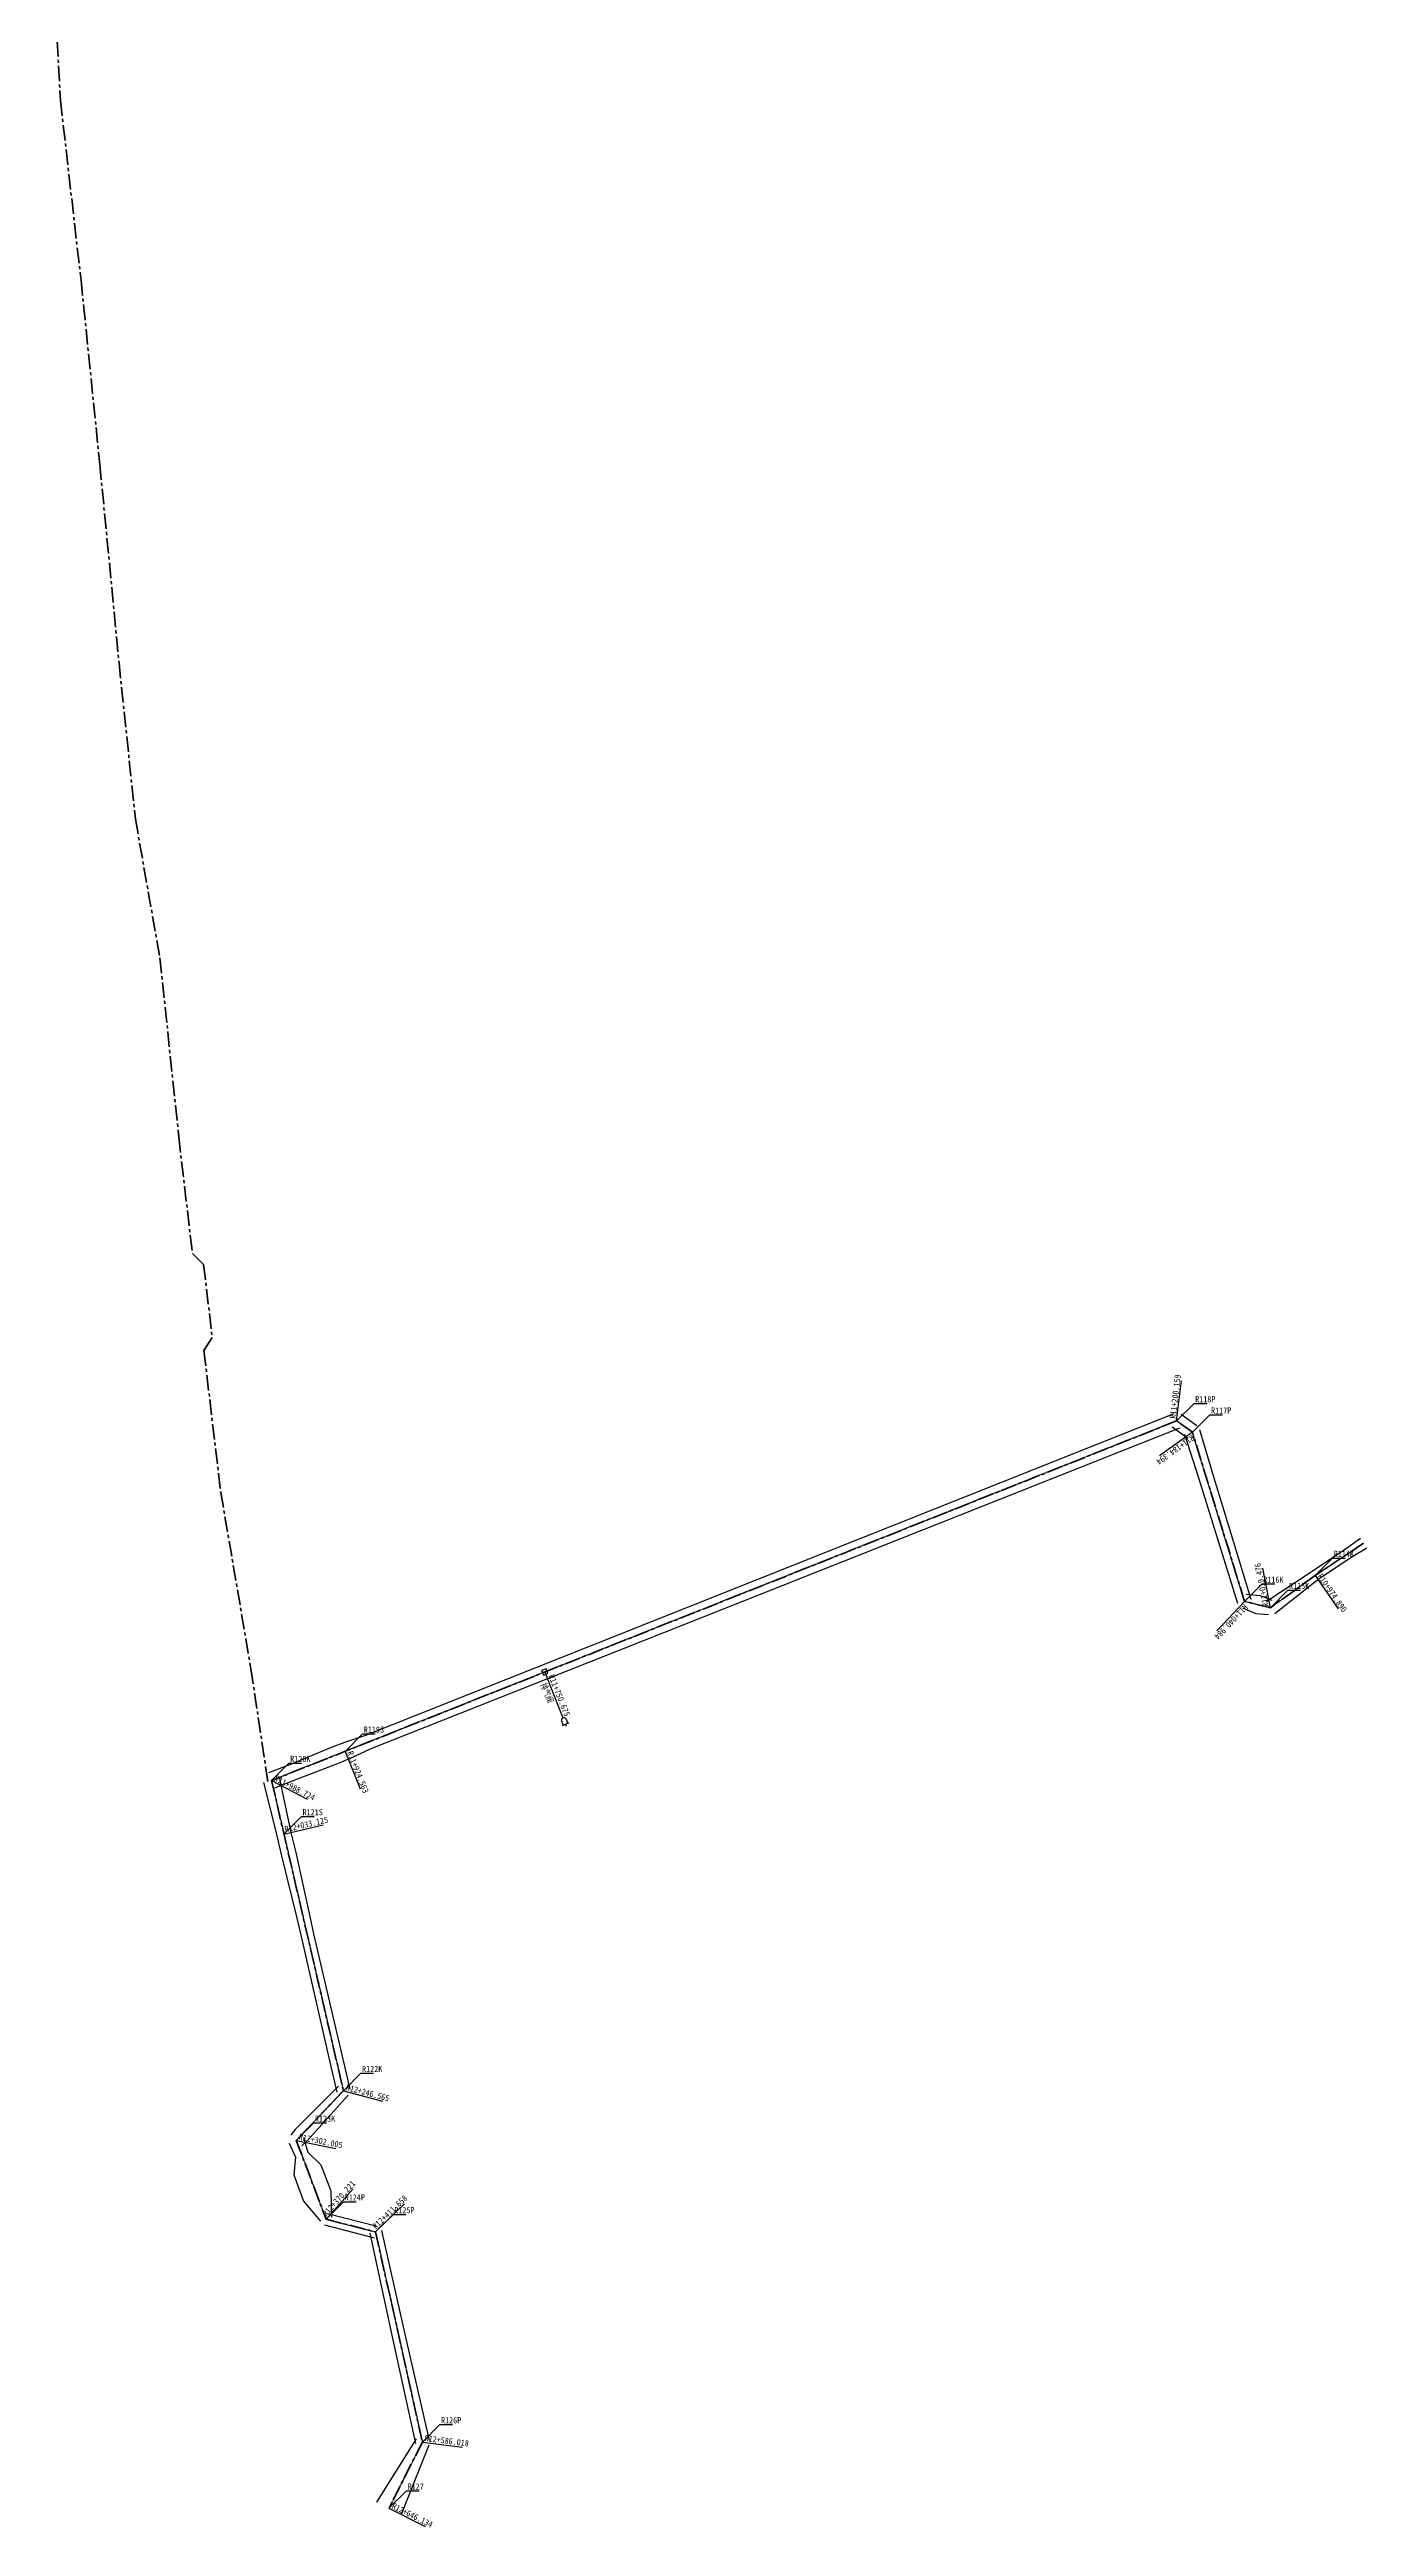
# Model space of a CAD drawing. Extents: x 525858 to 564773, y 2370984 to 2400075.
# Drawn here: x 533727 to 534789, y 2384024 to 2386030 of the extents above; entities that cross this region are included whole.
import ezdxf
from ezdxf.enums import TextEntityAlignment as Align

# ---------------------------------------------------------------- set-up
doc = ezdxf.new("R2010")
doc.units = 0
doc.linetypes.add('CENTER', pattern=[2, 1.25, -0.25, 0.25, -0.25])
for name, color, linetype in [('pipe_cen', 1, 'CENTER'), ('水工平面管线标注', 3, 'CONTINUOUS'), ('水工开挖线', 5, 'CONTINUOUS'), ('附属设施', 2, 'CONTINUOUS')]:
    doc.layers.add(name, color=color, linetype=linetype)
doc.styles.add('HT', font='simhei.ttf', dxfattribs={"width": 0.8})

# ---------------------------------------------------------------- blocks, each defined once
blk = doc.blocks.new('qin排气阀pa')
at = {"layer": '附属设施', "linetype": 'Continuous', "lineweight": -3}
for points in [[(-1.5, 22.8), (1.5, 22.8)], [(-1, 21), (-1, 22.8)], [(0, 22.8), (0, 23.55)], [(1, 21), (1, 22.8)], [(0, 0), (0, 20)]]:
    blk.add_lwpolyline(points, dxfattribs=at)
blk.add_lwpolyline([(-1, -1), (1, -1), (1, 1), (-1, 1)], close=True, dxfattribs=at)
blk.add_arc((0, 21), 1, 180, 0, dxfattribs=at)
at = {"layer": '附属设施', "linetype": 'Continuous', "lineweight": -3, "style": 'HT'}
blk.add_attdef('名称', text='', height=2.5, rotation=90, dxfattribs=at).set_placement((1, 4), align=Align.TOP_LEFT)
blk.add_attdef('ZH', text='', height=2.5, rotation=90, dxfattribs=at).set_placement((0, 2), align=Align.BOTTOM_LEFT)

msp = doc.modelspace()

# ---------------------------------------------------------------- linework, layer by layer
at = {"layer": 'pipe_cen', "linetype": 'CENTER', "lineweight": 35, "ltscale": 10}
for points in [[(533726.581997, 2386156.869979), (533735.386915, 2385988.985878), (533752.044355, 2385843.523386), (533767.283494, 2385694.245611), (533782.844449, 2385533.580072), (533796.050307, 2385407.165372), (533815.971033, 2385294.471458), (533831.204905, 2385149.333231), (533842.259524, 2385054.952191), (533851.29563, 2385046.13658), (533858.299235, 2384987.124329), (533851.559045, 2384976.460385), (533865.199304, 2384861.527805), (533889.599753, 2384718.68581), (533903.370029, 2384627.388849)], [(534790.532556, 2384820.31542), (534751.208, 2384794.116002), (534715.015852, 2384768.077343), (534694.122829, 2384773.183589), (534651.873065, 2384910.229263), (534639.061876, 2384919.415837), (533906.292624, 2384628.065928), (533964.485423, 2384376.877819), (533926.356184, 2384336.631607), (533950.413949, 2384272.798287), (533990.548983, 2384262.494955), (534028.426659, 2384092.298407), (534001.371391, 2384038.614856)]]:
    msp.add_lwpolyline(points, dxfattribs=at)
at = {"layer": 'pipe_cen', "lineweight": -3}
msp.add_lwpolyline([(534790.532556, 2384820.31542), (534751.208, 2384794.116002), (534715.015852, 2384768.077343), (534694.122829, 2384773.183589), (534651.873065, 2384910.229263), (534639.061876, 2384919.415837), (533906.292624, 2384628.065928), (533964.485423, 2384376.877819), (533926.356184, 2384336.631607), (533950.413949, 2384272.798287), (533990.548983, 2384262.494955), (534028.426659, 2384092.298407), (534001.371391, 2384038.614856)], dxfattribs=at)
msp.add_lwpolyline([(534790.532556, 2384820.31542), (534751.208, 2384794.116002), (534715.015852, 2384768.077343), (534694.122829, 2384773.183589), (534651.873065, 2384910.229263), (534639.061876, 2384919.415837), (533906.292624, 2384628.065928), (533964.485423, 2384376.877819), (533926.356184, 2384336.631607), (533950.413949, 2384272.798287), (533990.548983, 2384262.494955), (534028.426659, 2384092.298407), (534001.371391, 2384038.614856)], dxfattribs=at)
msp.add_lwpolyline([(534790.532556, 2384820.31542), (534751.208, 2384794.116002), (534715.015852, 2384768.077343), (534694.122829, 2384773.183589), (534651.873065, 2384910.229263), (534639.061876, 2384919.415837), (533906.292624, 2384628.065928), (533964.485423, 2384376.877819), (533926.356184, 2384336.631607), (533950.413949, 2384272.798287), (533990.548983, 2384262.494955), (534028.426659, 2384092.298407), (534001.371391, 2384038.614856)], dxfattribs=at)
at = {"layer": '水工平面管线标注', "color": 9, "lineweight": -3}
for points in [[(534639.061876, 2384919.415837), (534643.035818, 2384951.873467)], [(534639.061876, 2384919.415837), (534643.035818, 2384951.873467)], [(534639.061876, 2384919.415837), (534653.201876, 2384933.555837), (534663.461876, 2384933.555837)], [(534639.061876, 2384919.415837), (534653.201876, 2384933.555837), (534663.461876, 2384933.555837)], [(534651.873065, 2384910.229263), (534666.013065, 2384924.369263), (534676.273065, 2384924.369263)], [(534651.873065, 2384910.229263), (534666.013065, 2384924.369263), (534676.273065, 2384924.369263)], [(534651.873065, 2384910.229263), (534625.333038, 2384891.126463)], [(534651.873065, 2384910.229263), (534625.333038, 2384891.126463)], [(534715.015852, 2384768.077343), (534708.776534, 2384800.176578)], [(534715.015852, 2384768.077343), (534708.776534, 2384800.176578)], [(534751.208, 2384794.116002), (534765.348, 2384808.256002), (534775.608, 2384808.256002)], [(534751.208, 2384794.116002), (534765.348, 2384808.256002), (534775.608, 2384808.256002)], [(534751.208, 2384794.116002), (534769.824923, 2384767.232918)], [(534751.208, 2384794.116002), (534769.824923, 2384767.232918)], [(534694.122829, 2384773.183589), (534671.696599, 2384749.385391)], [(534694.122829, 2384773.183589), (534671.696599, 2384749.385391)], [(534694.122829, 2384773.183589), (534708.262829, 2384787.323589), (534718.522829, 2384787.323589)], [(534694.122829, 2384773.183589), (534708.262829, 2384787.323589), (534718.522829, 2384787.323589)], [(534715.015852, 2384768.077343), (534729.155852, 2384782.217343), (534739.415852, 2384782.217343)], [(534715.015852, 2384768.077343), (534729.155852, 2384782.217343), (534739.415852, 2384782.217343)], [(533965.913884, 2384651.77141), (533980.053884, 2384665.91141), (533990.313884, 2384665.91141)], [(533965.913884, 2384651.77141), (533980.053884, 2384665.91141), (533990.313884, 2384665.91141)], [(533906.292624, 2384628.065928), (533920.432624, 2384642.205928), (533930.692624, 2384642.205928)], [(533906.292624, 2384628.065928), (533920.432624, 2384642.205928), (533930.692624, 2384642.205928)], [(533965.913884, 2384651.77141), (533977.995496, 2384621.385152)], [(533965.913884, 2384651.77141), (533977.995496, 2384621.385152)], [(533906.292624, 2384628.065928), (533935.261751, 2384612.897549)], [(533906.292624, 2384628.065928), (533935.261751, 2384612.897549)], [(533916.313668, 2384584.810285), (533930.453668, 2384598.950285), (533940.713668, 2384598.950285)], [(533916.313668, 2384584.810285), (533930.453668, 2384598.950285), (533940.713668, 2384598.950285)], [(533916.313668, 2384584.810285), (533948.16996, 2384592.190439)], [(533916.313668, 2384584.810285), (533948.16996, 2384592.190439)], [(533964.485423, 2384376.877819), (533978.625423, 2384391.017819), (533988.885423, 2384391.017819)], [(533964.485423, 2384376.877819), (533978.625423, 2384391.017819), (533988.885423, 2384391.017819)], [(533964.485423, 2384376.877819), (533996.040777, 2384368.30171)], [(533964.485423, 2384376.877819), (533996.040777, 2384368.30171)], [(533926.356184, 2384336.631607), (533940.496184, 2384350.771607), (533950.756184, 2384350.771607)], [(533926.356184, 2384336.631607), (533940.496184, 2384350.771607), (533950.756184, 2384350.771607)], [(533926.356184, 2384336.631607), (533958.41093, 2384330.167611)], [(533926.356184, 2384336.631607), (533958.41093, 2384330.167611)], [(533950.413949, 2384272.798287), (533972.240864, 2384297.147327)], [(533950.413949, 2384272.798287), (533972.240864, 2384297.147327)], [(533950.413949, 2384272.798287), (533964.553949, 2384286.938287), (533974.813949, 2384286.938287)], [(533950.413949, 2384272.798287), (533964.553949, 2384286.938287), (533974.813949, 2384286.938287)], [(533990.548983, 2384262.494955), (534014.041843, 2384285.240846)], [(533990.548983, 2384262.494955), (534014.041843, 2384285.240846)], [(533990.548983, 2384262.494955), (534004.688983, 2384276.634955), (534014.948983, 2384276.634955)], [(533990.548983, 2384262.494955), (534004.688983, 2384276.634955), (534014.948983, 2384276.634955)], [(534028.426659, 2384092.298407), (534042.566659, 2384106.438407), (534052.826659, 2384106.438407)], [(534028.426659, 2384092.298407), (534042.566659, 2384106.438407), (534052.826659, 2384106.438407)], [(534028.426659, 2384092.298407), (534060.875906, 2384088.256581)], [(534028.426659, 2384092.298407), (534060.875906, 2384088.256581)], [(534001.371391, 2384038.614856), (534015.511391, 2384052.754856), (534025.771391, 2384052.754856)], [(534001.371391, 2384038.614856), (534015.511391, 2384052.754856), (534025.771391, 2384052.754856)], [(534001.371391, 2384038.614856), (534030.572561, 2384023.898142)], [(534001.371391, 2384038.614856), (534030.572561, 2384023.898142)]]:
    msp.add_lwpolyline(points, dxfattribs=at)
at = {"layer": '水工平面管线标注', "lineweight": -3}
for points in [[(534638.811876, 2384919.415837, 0.5, 0.5, -1), (534639.311876, 2384919.415837, 0, 0, 0)], [(534638.811876, 2384919.415837, 0.5, 0.5, -1), (534639.311876, 2384919.415837, 0, 0, 0)], [(534638.811876, 2384919.415837, 0.5, 0.5, 1), (534639.311876, 2384919.415837, 0, 0, 0)], [(534638.811876, 2384919.415837, 0.5, 0.5, 1), (534639.311876, 2384919.415837, 0, 0, 0)], [(534651.623065, 2384910.229263, 0.5, 0.5, -1), (534652.123065, 2384910.229263, 0, 0, 0)], [(534651.623065, 2384910.229263, 0.5, 0.5, -1), (534652.123065, 2384910.229263, 0, 0, 0)], [(534651.623065, 2384910.229263, 0.5, 0.5, 1), (534652.123065, 2384910.229263, 0, 0, 0)], [(534651.623065, 2384910.229263, 0.5, 0.5, 1), (534652.123065, 2384910.229263, 0, 0, 0)], [(534750.958, 2384794.116002, 0.5, 0.5, -1), (534751.458, 2384794.116002, 0, 0, 0)], [(534750.958, 2384794.116002, 0.5, 0.5, -1), (534751.458, 2384794.116002, 0, 0, 0)], [(534750.958, 2384794.116002, 0.5, 0.5, 1), (534751.458, 2384794.116002, 0, 0, 0)], [(534750.958, 2384794.116002, 0.5, 0.5, 1), (534751.458, 2384794.116002, 0, 0, 0)], [(534693.872829, 2384773.183589, 0.5, 0.5, -1), (534694.372829, 2384773.183589, 0, 0, 0)], [(534693.872829, 2384773.183589, 0.5, 0.5, -1), (534694.372829, 2384773.183589, 0, 0, 0)], [(534693.872829, 2384773.183589, 0.5, 0.5, 1), (534694.372829, 2384773.183589, 0, 0, 0)], [(534693.872829, 2384773.183589, 0.5, 0.5, 1), (534694.372829, 2384773.183589, 0, 0, 0)], [(534714.765852, 2384768.077343, 0.5, 0.5, -1), (534715.265852, 2384768.077343, 0, 0, 0)], [(534714.765852, 2384768.077343, 0.5, 0.5, -1), (534715.265852, 2384768.077343, 0, 0, 0)], [(534714.765852, 2384768.077343, 0.5, 0.5, 1), (534715.265852, 2384768.077343, 0, 0, 0)], [(534714.765852, 2384768.077343, 0.5, 0.5, 1), (534715.265852, 2384768.077343, 0, 0, 0)], [(533965.663884, 2384651.77141, 0.5, 0.5, -1), (533966.163884, 2384651.77141, 0, 0, 0)], [(533965.663884, 2384651.77141, 0.5, 0.5, -1), (533966.163884, 2384651.77141, 0, 0, 0)], [(533965.663884, 2384651.77141, 0.5, 0.5, 1), (533966.163884, 2384651.77141, 0, 0, 0)], [(533965.663884, 2384651.77141, 0.5, 0.5, 1), (533966.163884, 2384651.77141, 0, 0, 0)], [(533906.042624, 2384628.065928, 0.5, 0.5, -1), (533906.542624, 2384628.065928, 0, 0, 0)], [(533906.042624, 2384628.065928, 0.5, 0.5, -1), (533906.542624, 2384628.065928, 0, 0, 0)], [(533906.042624, 2384628.065928, 0.5, 0.5, 1), (533906.542624, 2384628.065928, 0, 0, 0)], [(533906.042624, 2384628.065928, 0.5, 0.5, 1), (533906.542624, 2384628.065928, 0, 0, 0)], [(533916.063668, 2384584.810285, 0.5, 0.5, -1), (533916.563668, 2384584.810285, 0, 0, 0)], [(533916.063668, 2384584.810285, 0.5, 0.5, -1), (533916.563668, 2384584.810285, 0, 0, 0)], [(533916.063668, 2384584.810285, 0.5, 0.5, 1), (533916.563668, 2384584.810285, 0, 0, 0)], [(533916.063668, 2384584.810285, 0.5, 0.5, 1), (533916.563668, 2384584.810285, 0, 0, 0)], [(533964.235423, 2384376.877819, 0.5, 0.5, -1), (533964.735423, 2384376.877819, 0, 0, 0)], [(533964.235423, 2384376.877819, 0.5, 0.5, -1), (533964.735423, 2384376.877819, 0, 0, 0)], [(533964.235423, 2384376.877819, 0.5, 0.5, 1), (533964.735423, 2384376.877819, 0, 0, 0)], [(533964.235423, 2384376.877819, 0.5, 0.5, 1), (533964.735423, 2384376.877819, 0, 0, 0)], [(533926.106184, 2384336.631607, 0.5, 0.5, -1), (533926.606184, 2384336.631607, 0, 0, 0)], [(533926.106184, 2384336.631607, 0.5, 0.5, -1), (533926.606184, 2384336.631607, 0, 0, 0)], [(533926.106184, 2384336.631607, 0.5, 0.5, 1), (533926.606184, 2384336.631607, 0, 0, 0)], [(533926.106184, 2384336.631607, 0.5, 0.5, 1), (533926.606184, 2384336.631607, 0, 0, 0)], [(533950.163949, 2384272.798287, 0.5, 0.5, -1), (533950.663949, 2384272.798287, 0, 0, 0)], [(533950.163949, 2384272.798287, 0.5, 0.5, -1), (533950.663949, 2384272.798287, 0, 0, 0)], [(533950.163949, 2384272.798287, 0.5, 0.5, 1), (533950.663949, 2384272.798287, 0, 0, 0)], [(533950.163949, 2384272.798287, 0.5, 0.5, 1), (533950.663949, 2384272.798287, 0, 0, 0)], [(533990.298983, 2384262.494955, 0.5, 0.5, -1), (533990.798983, 2384262.494955, 0, 0, 0)], [(533990.298983, 2384262.494955, 0.5, 0.5, -1), (533990.798983, 2384262.494955, 0, 0, 0)], [(533990.298983, 2384262.494955, 0.5, 0.5, 1), (533990.798983, 2384262.494955, 0, 0, 0)], [(533990.298983, 2384262.494955, 0.5, 0.5, 1), (533990.798983, 2384262.494955, 0, 0, 0)], [(534028.176659, 2384092.298407, 0.5, 0.5, -1), (534028.676659, 2384092.298407, 0, 0, 0)], [(534028.176659, 2384092.298407, 0.5, 0.5, -1), (534028.676659, 2384092.298407, 0, 0, 0)], [(534028.176659, 2384092.298407, 0.5, 0.5, 1), (534028.676659, 2384092.298407, 0, 0, 0)], [(534028.176659, 2384092.298407, 0.5, 0.5, 1), (534028.676659, 2384092.298407, 0, 0, 0)], [(534001.121391, 2384038.614856, 0.5, 0.5, -1), (534001.621391, 2384038.614856, 0, 0, 0)], [(534001.121391, 2384038.614856, 0.5, 0.5, -1), (534001.621391, 2384038.614856, 0, 0, 0)], [(534001.121391, 2384038.614856, 0.5, 0.5, 1), (534001.621391, 2384038.614856, 0, 0, 0)], [(534001.121391, 2384038.614856, 0.5, 0.5, 1), (534001.621391, 2384038.614856, 0, 0, 0)]]:
    msp.add_lwpolyline(points, format="xyseb", dxfattribs=at)
at = {"layer": '水工开挖线', "lineweight": -3}
for points in [[(534636.734226, 2384925.27007), (534186.620053, 2384745.927471), (533982.283755, 2384664.521687), (533964.44478, 2384658.63417), (533963.357565, 2384658.201892), (533963.357565, 2384658.201892), (533963.357565, 2384658.201892), (533957.19518, 2384655.923903), (533922.97094, 2384641.76747), (533903.82875, 2384634.264126)], [(534636.734226, 2384925.27007), (534186.620053, 2384745.927471), (533982.283755, 2384664.521687), (533964.44478, 2384658.63417), (533963.357565, 2384658.201892), (533963.357565, 2384658.201892), (533963.357565, 2384658.201892), (533957.19518, 2384655.923903), (533922.97094, 2384641.76747), (533903.82875, 2384634.264126)], [(534641.389526, 2384913.561603), (534191.016706, 2384734.869524), (533986.569559, 2384653.742534), (533969.558191, 2384645.773514), (533968.470977, 2384645.341236), (533968.470977, 2384645.341236), (533968.470977, 2384645.341236), (533962.426821, 2384642.76589), (533927.825722, 2384629.557288), (533908.757425, 2384621.868098)], [(534641.389526, 2384913.561603), (534191.016706, 2384734.869524), (533986.569559, 2384653.742534), (533969.558191, 2384645.773514), (533968.470977, 2384645.341236), (533968.470977, 2384645.341236), (533968.470977, 2384645.341236), (533962.426821, 2384642.76589), (533927.825722, 2384629.557288), (533908.757425, 2384621.868098)], [(534648.201817, 2384905.109504), (534635.390228, 2384914.296365), (534635.390228, 2384914.296365)], [(534648.201817, 2384905.109504), (534635.390228, 2384914.296365), (534635.390228, 2384914.296365)], [(534655.544312, 2384915.349023), (534642.732723, 2384924.535883), (534642.732723, 2384924.535883)], [(534655.544312, 2384915.349023), (534642.732723, 2384924.535883), (534642.732723, 2384924.535883)], [(534688.704472, 2384771.513166), (534688.704472, 2384771.513166), (534688.704472, 2384771.513166), (534688.704472, 2384771.513166), (534688.704472, 2384771.513166), (534672.48202, 2384823.692725), (534657.350626, 2384872.367155), (534645.852811, 2384908.372803), (534645.852811, 2384908.372803), (534645.852811, 2384908.372803)], [(534688.704472, 2384771.513166), (534688.704472, 2384771.513166), (534688.704472, 2384771.513166), (534688.704472, 2384771.513166), (534688.704472, 2384771.513166), (534672.48202, 2384823.692725), (534657.350626, 2384872.367155), (534645.852811, 2384908.372803), (534645.852811, 2384908.372803), (534645.852811, 2384908.372803)], [(534699.541185, 2384774.854012), (534699.541185, 2384774.854012), (534699.541185, 2384774.854012), (534699.541185, 2384774.854012), (534699.541185, 2384774.854012), (534683.567188, 2384827.110168), (534668.665137, 2384875.855301), (534657.893588, 2384912.08485), (534657.893588, 2384912.08485), (534657.893588, 2384912.08485)], [(534699.541185, 2384774.854012), (534699.541185, 2384774.854012), (534699.541185, 2384774.854012), (534699.541185, 2384774.854012), (534699.541185, 2384774.854012), (534683.567188, 2384827.110168), (534668.665137, 2384875.855301), (534657.893588, 2384912.08485), (534657.893588, 2384912.08485), (534657.893588, 2384912.08485)], [(534787.943266, 2384824.201868), (534775.960515, 2384815.449501), (534748.912432, 2384797.56128)], [(534787.943266, 2384824.201868), (534775.960515, 2384815.449501), (534748.912432, 2384797.56128)], [(534793.121845, 2384816.428972), (534780.429396, 2384808.741843), (534753.50329, 2384790.670537)], [(534793.121845, 2384816.428972), (534780.429396, 2384808.741843), (534753.50329, 2384790.670537)], [(534748.790182, 2384797.476621), (534748.790182, 2384797.47662), (534747.108092, 2384796.278749), (534711.505674, 2384772.955736)], [(534748.790182, 2384797.476621), (534748.790182, 2384797.47662), (534747.108092, 2384796.278749), (534711.505674, 2384772.955736)], [(534716.442698, 2384773.915512), (534716.442697, 2384773.915511), (534706.966217, 2384777.683058), (534695.468911, 2384778.691488)], [(534716.442698, 2384773.915512), (534716.442697, 2384773.915511), (534706.966217, 2384777.683058), (534695.468911, 2384778.691488)], [(534753.625818, 2384790.755382), (534753.625817, 2384790.755383), (534751.955407, 2384789.541277), (534718.525518, 2384763.198581)], [(534753.625818, 2384790.755382), (534753.625817, 2384790.755383), (534751.955407, 2384789.541277), (534718.525518, 2384763.198581)], [(534713.589005, 2384762.239173), (534713.589006, 2384762.239174), (534703.443023, 2384763.267349), (534692.77666, 2384767.675711)], [(534713.589005, 2384762.239173), (534713.589006, 2384762.239174), (534703.443023, 2384763.267349), (534692.77666, 2384767.675711)], [(533899.794719, 2384626.560557), (533899.79472, 2384626.560557), (533899.79472, 2384626.560557), (533910.62429, 2384583.492493), (533910.62429, 2384583.492493), (533910.62429, 2384583.492493), (533910.614548, 2384583.490236), (533910.672136, 2384583.285963), (533914.366992, 2384567.115647), (533926.939597, 2384515.460412), (533930.338597, 2384501.674854), (533953.565931, 2384399.996648), (533959.254026, 2384375.665634), (533959.254026, 2384375.665634)], [(533899.794719, 2384626.560557), (533899.79472, 2384626.560557), (533899.79472, 2384626.560557), (533910.62429, 2384583.492493), (533910.62429, 2384583.492493), (533910.62429, 2384583.492493), (533910.614548, 2384583.490236), (533910.672136, 2384583.285963), (533914.366992, 2384567.115647), (533926.939597, 2384515.460412), (533930.338597, 2384501.674854), (533953.565931, 2384399.996648), (533959.254026, 2384375.665634), (533959.254026, 2384375.665634)], [(533912.79053, 2384629.571299), (533912.790529, 2384629.571298), (533912.790529, 2384629.571298), (533922.002928, 2384586.128585), (533922.002928, 2384586.128585), (533922.002928, 2384586.128585), (533922.01267, 2384586.130841), (533922.050775, 2384585.922054), (533925.843051, 2384569.774308), (533937.266101, 2384517.852755), (533940.275422, 2384503.97692), (533964.126244, 2384402.443158), (533969.716919, 2384378.089575), (533969.716919, 2384378.089575)], [(533912.79053, 2384629.571299), (533912.790529, 2384629.571298), (533912.790529, 2384629.571298), (533922.002928, 2384586.128585), (533922.002928, 2384586.128585), (533922.002928, 2384586.128585), (533922.01267, 2384586.130841), (533922.050775, 2384585.922054), (533925.843051, 2384569.774308), (533937.266101, 2384517.852755), (533940.275422, 2384503.97692), (533964.126244, 2384402.443158), (533969.716919, 2384378.089575), (533969.716919, 2384378.089575)], [(533960.587117, 2384380.571071), (533925.565136, 2384345.465755), (533921.804551, 2384340.943857)], [(533960.587117, 2384380.571071), (533925.565136, 2384345.465755), (533921.804551, 2384340.943857)], [(533968.383728, 2384373.184566), (533935.220153, 2384336.318597), (533930.907852, 2384332.319394)], [(533968.383728, 2384373.184566), (533935.220153, 2384336.318597), (533930.907852, 2384332.319394)], [(533920.489042, 2384334.420374), (533920.4984, 2384334.423901), (533920.4984, 2384334.423901), (533920.4984, 2384334.423901), (533925.647292, 2384323.144001), (533924.402602, 2384308.724564), (533932.307882, 2384287.408943), (533945.903523, 2384271.09874)], [(533920.489042, 2384334.420374), (533920.4984, 2384334.423901), (533920.4984, 2384334.423901), (533920.4984, 2384334.423901), (533925.647292, 2384323.144001), (533924.402602, 2384308.724564), (533932.307882, 2384287.408943), (533945.903523, 2384271.09874)], [(533932.223325, 2384338.842839), (533932.213968, 2384338.839313), (533932.213968, 2384338.839313), (533932.213968, 2384338.839313), (533935.790803, 2384326.966929), (533946.242967, 2384316.955851), (533954.372826, 2384295.72487), (533954.924136, 2384274.498466)], [(533932.223325, 2384338.842839), (533932.213968, 2384338.839313), (533932.213968, 2384338.839313), (533932.213968, 2384338.839313), (533935.790803, 2384326.966929), (533946.242967, 2384316.955851), (533954.372826, 2384295.72487), (533954.924136, 2384274.498466)], [(533951.61246, 2384277.466903), (533951.61246, 2384277.466902), (533951.61246, 2384277.466902), (533991.748024, 2384267.163435)], [(533951.61246, 2384277.466903), (533951.61246, 2384277.466902), (533951.61246, 2384277.466902), (533991.748024, 2384267.163435)], [(533949.215437, 2384268.129671), (533949.215437, 2384268.129672), (533949.215437, 2384268.129672), (533989.351002, 2384257.826204)], [(533949.215437, 2384268.129671), (533949.215437, 2384268.129672), (533949.215437, 2384268.129672), (533989.351002, 2384257.826204)], [(533985.844089, 2384261.447869), (533985.84409, 2384261.44787), (534004.634676, 2384175.082376), (534022.823629, 2384091.051949)], [(533985.844089, 2384261.447869), (533985.84409, 2384261.44787), (534004.634676, 2384175.082376), (534022.823629, 2384091.051949)], [(533995.253876, 2384263.542041), (533995.253875, 2384263.542041), (534014.8644, 2384177.359027), (534034.029473, 2384093.545838)], [(533995.253876, 2384263.542041), (533995.253875, 2384263.542041), (534014.8644, 2384177.359027), (534034.029473, 2384093.545838)], [(534023.300826, 2384094.881708), (534023.300827, 2384094.881708), (534023.300827, 2384094.881708), (533991.396476, 2384043.641774)], [(534023.300826, 2384094.881708), (534023.300827, 2384094.881708), (534023.300827, 2384094.881708), (533991.396476, 2384043.641774)], [(534033.552492, 2384089.715106), (534033.552491, 2384089.715106), (534033.552491, 2384089.715106), (534011.346139, 2384033.587606)], [(534033.552492, 2384089.715106), (534033.552491, 2384089.715106), (534033.552491, 2384089.715106), (534011.346139, 2384033.587606)]]:
    msp.add_lwpolyline(points, dxfattribs=at)

# ---------------------------------------------------------------- block references
at = {"layer": '附属设施', "lineweight": -3}
ref = msp.add_blockref('qin排气阀pa', (534127.498216, 2384716.017529), dxfattribs=dict(at, xscale=2, yscale=2, zscale=2, rotation=201.6828261714537))
ref.add_attrib('ZH', 'R11+750.675', dxfattribs={"linetype": 'Continuous', "lineweight": -3, "height": 5, "rotation": 291.682826171, "style": 'HT', "width": 0.8}).set_placement((534128.976089, 2384712.300556), align=Align.BOTTOM_LEFT)
ref.add_attrib('名称', '排气阀', dxfattribs={"linetype": 'Continuous', "lineweight": -3, "height": 5, "rotation": 291.682826171, "style": 'HT', "width": 0.8}).set_placement((534128.595476, 2384707.844646), align=Align.TOP_LEFT)
ref = msp.add_blockref('qin排气阀pa', (534127.498216, 2384716.017529), dxfattribs=dict(at, xscale=2, yscale=2, zscale=2, rotation=201.6828261714537))
ref.add_attrib('ZH', 'R11+750.675', dxfattribs={"linetype": 'Continuous', "lineweight": -3, "height": 5, "rotation": 291.682826171, "style": 'HT', "width": 0.8}).set_placement((534128.976089, 2384712.300556), align=Align.BOTTOM_LEFT)
ref.add_attrib('名称', '排气阀', dxfattribs={"linetype": 'Continuous', "lineweight": -3, "height": 5, "rotation": 291.682826171, "style": 'HT', "width": 0.8}).set_placement((534128.595476, 2384707.844646), align=Align.TOP_LEFT)

# ---------------------------------------------------------------- texts
at = {"layer": '水工平面管线标注', "lineweight": -3, "style": 'HT', "width": 0.8}
for s, rotation, p in [('R11+200.159', 83.019746808, (534638.251579, 2384921.026246)), ('R11+200.159', 83.019746808, (534638.251579, 2384921.026246)), ('R11+184.394', 215.745328365, (534651.239816, 2384908.541366)), ('R11+184.394', 215.745328365, (534651.239816, 2384908.541366)), ('R11+019.476', 100.99975624, (534713.748017, 2384769.35898)), ('R11+019.476', 100.99975624, (534713.748017, 2384769.35898)), ('R10+974.890', 304.703159995, (534752.8841, 2384793.452157)), ('R10+974.890', 304.703159995, (534752.8841, 2384793.452157)), ('R11+040.984', 226.700073282, (534693.821876, 2384771.406111)), ('R11+040.984', 226.700073282, (534693.821876, 2384771.406111)), ('R11+924.563', 291.682826173, (533967.39733, 2384650.747013)), ('R11+924.563', 291.682826173, (533967.39733, 2384650.747013)), ('R11+988.724', 332.363222369, (533908.085348, 2384628.256037)), ('R11+988.724', 332.363222369, (533908.085348, 2384628.256037)), ('R12+033.125', 13.043618567, (533917.549273, 2384586.123023)), ('R12+033.125', 13.043618567, (533917.549273, 2384586.123023)), ('R12+246.565', 344.795419629, (533966.195183, 2384377.449415)), ('R12+246.565', 344.795419629, (533966.195183, 2384377.449415)), ('R12+302.005', 348.598925251, (533928.024261, 2384337.315361)), ('R12+302.005', 348.598925251, (533928.024261, 2384337.315361)), ('R12+370.221', 48.126382029, (533950.670564, 2384274.582705)), ('R12+370.221', 48.126382029, (533950.670564, 2384274.582705)), ('R12+411.658', 44.074488368, (533990.931044, 2384264.256781)), ('R12+411.658', 44.074488368, (533990.931044, 2384264.256781)), ('R12+586.018', 352.899897513, (534030.03876, 2384093.105334)), ('R12+586.018', 352.899897513, (534030.03876, 2384093.105334)), ('R12+646.134', 333.252952551, (534003.160947, 2384038.83278)), ('R12+646.134', 333.252952551, (534003.160947, 2384038.83278))]:
    msp.add_text(s, height=5, rotation=rotation, dxfattribs=at).set_placement(p)
for s, p in [('R118P', (534654.201876, 2384934.555837)), ('R118P', (534654.201876, 2384934.555837)), ('R117P', (534667.013065, 2384925.369263)), ('R117P', (534667.013065, 2384925.369263)), ('R114K', (534766.348, 2384809.256002)), ('R114K', (534766.348, 2384809.256002)), ('R116K', (534709.262829, 2384788.323589)), ('R116K', (534709.262829, 2384788.323589)), ('R115K', (534730.155852, 2384783.217343)), ('R115K', (534730.155852, 2384783.217343)), ('R119S', (533981.053884, 2384666.91141)), ('R119S', (533981.053884, 2384666.91141)), ('R120K', (533921.432624, 2384643.205928)), ('R120K', (533921.432624, 2384643.205928)), ('R121S', (533931.453668, 2384599.950285)), ('R121S', (533931.453668, 2384599.950285)), ('R122K', (533979.625423, 2384392.017819)), ('R122K', (533979.625423, 2384392.017819)), ('R123K', (533941.496184, 2384351.771607)), ('R123K', (533941.496184, 2384351.771607)), ('R124P', (533965.553949, 2384287.938287)), ('R124P', (533965.553949, 2384287.938287)), ('R125P', (534005.688983, 2384277.634955)), ('R125P', (534005.688983, 2384277.634955)), ('R126P', (534043.566659, 2384107.438407)), ('R126P', (534043.566659, 2384107.438407)), ('R127', (534016.511391, 2384053.754856)), ('R127', (534016.511391, 2384053.754856))]:
    msp.add_text(s, height=5, dxfattribs=at).set_placement(p)

doc.saveas('drawing.dxf')
